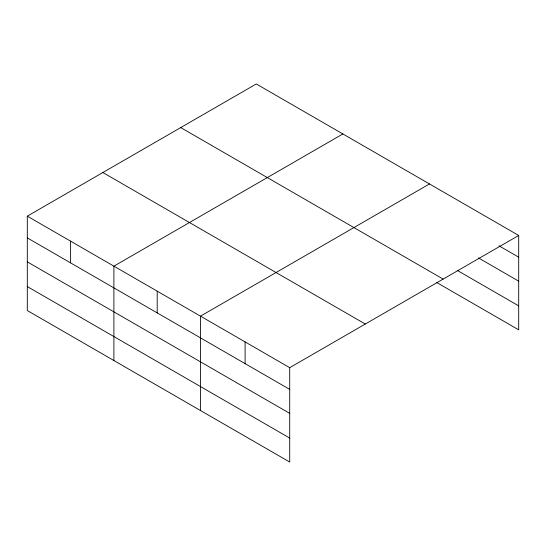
<?xml version="1.0" encoding="UTF-8"?>
<svg xmlns="http://www.w3.org/2000/svg" width="546" height="546" viewBox="0 0 546 546"><rect width="100%" height="100%" fill="white"/><g stroke="black" fill="none" stroke-linecap="round" stroke-linejoin="round"><path stroke-width="0.82" d="M27.3 216.161L289.714 367.67L289.714 462.039L27.3 310.538L27.3 216.161L256.286 83.961L518.7 235.463L518.7 329.839L436.793 282.548M342.881 133.954L113.896 266.161L113.896 360.531M429.477 183.954L200.491 316.154L200.491 410.531M289.714 367.67L518.7 235.463M498.955 245.789L518.7 257.186M478.48 257.937L518.7 281.163M457.268 270.393L518.7 305.862M180.719 127.587L443.134 279.088M102.866 172.536L365.281 324.037M27.3 237.892L289.714 389.394M27.3 261.862L289.714 413.363M27.3 286.561L289.714 438.069M245.106 341.912L245.106 363.636M157.193 291.155L157.193 312.885M70.598 241.161L70.598 262.885"/></g></svg>
